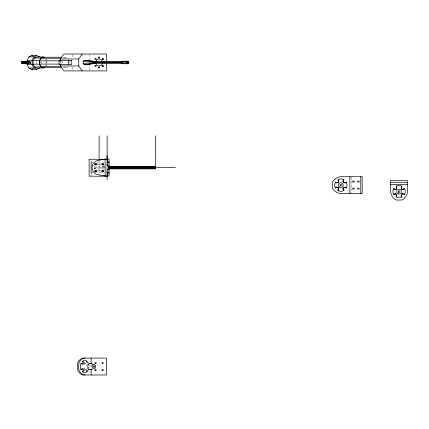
<?xml version="1.0" encoding="UTF-8"?>
<svg xmlns="http://www.w3.org/2000/svg" width="429" height="429" viewBox="0 0 429 429"><rect width="100%" height="100%" fill="white"/><g stroke="black" fill="none" stroke-linecap="round" stroke-linejoin="round"><path stroke-width="0.32" stroke-dasharray="2.15 1.61" d="M94.101 168.313L94.101 168.045M89.098 366.532L88.594 368.961L89.103 368.849M86.315 369.642L86.921 368.865L88.873 368.811M28.475 62.184L29.086 61.556L29.698 62.184L27.783 62.184M28.362 63.878L27.917 63.004L28.362 61.052M28.899 63.878L28.453 63.004L28.899 61.052M45.308 66.693L46.107 65.128M29.681 61.851L28.287 61.851L28.287 63.079L29.681 63.079L29.681 61.851L30.191 60.859M30.448 64.071L30.963 63.079L30.963 61.851M46.005 65.841L46.573 64.731M29.81 63.878L30.261 63.004L29.81 61.052M30.346 63.878L30.797 63.004L30.346 61.052M27.81 63.374L29.086 63.374L29.698 62.747L27.783 62.747M91.533 173.552L92.777 172.522M91.763 172.42L92.155 172.131M64.693 57.99L66.323 57.239L67.954 57.99M63.009 67.691L66.323 67.691L67.954 66.94M88.975 364.103L86.921 364.087L86.326 363.336M87.339 364.135L87.757 364.028M94.289 165.235L93.227 165.337M96.949 171.08L100.783 170.495M63.009 57.239L66.323 57.239M27.81 61.556L29.086 61.556M28.185 61.728L29.462 61.728M27.917 61.926L28.453 61.926M30.261 61.926L30.797 61.926M27.917 63.004L28.453 63.004M30.261 63.004L30.797 63.004M28.185 63.202L29.462 63.202M104.043 166.924L94.101 166.924L94.101 168.543L104.043 168.543M95.635 167.637L104.386 167.637M86.846 365.723A0.81 0.574 -90 0 1 87.344 366.94A0.81 0.574 -90 0 1 86.352 366.94A0.81 0.574 -90 0 1 86.846 365.723L90.358 365.723M86.846 367.347L90.358 367.347M100.772 164.967L96.933 164.377M87.355 368.817L87.773 368.924M64.693 66.94L66.323 67.691M29.086 63.374L28.475 62.747M91.634 162.001L92.664 162.854M46.005 59.089L46.573 60.199M35.8 59.186L36.39 60.333M45.576 58.762L46.107 59.803M88.647 364.237L88.905 365.192L88.621 363.931M351.281 177.365L351.281 192.964M104.043 165.347L104.043 170.12M99.11 161.685L99.11 171.117M91.12 160.494L91.12 161.701M91.12 173.691L91.12 175.579M91.12 364.586L91.12 368.484M89.87 54.58L89.87 60.21M89.87 64.157L89.87 70.142M72.297 54.665L72.297 57.915M72.297 67.015L72.297 70.265M69.836 60.848L69.836 64.082M62.811 60.848L62.811 64.082M61.052 61.138L61.052 63.792M60.35 60.875L60.35 64.055M46.858 60.752L46.858 63.036M46.643 61.497L46.643 63.433M41.393 61.551L41.393 63.379M40.482 61.894L40.482 63.036M36.39 61.551L36.39 64.597M88.728 364.049A6.162 4.36 -90 0 1 88.717 369.042M103.636 165.573A4.971 4.971 0 0 1 103.77 169.375M101.174 172.158A4.971 4.971 0 0 1 97.045 172.158M94.455 169.375A4.971 4.971 0 0 1 94.589 165.573M97.045 163.117A4.971 4.971 0 0 1 100.847 162.977M354.445 187.972A0.606 0.429 -90 0 1 354.874 188.578A0.606 0.429 -90 0 1 354.445 189.184M359.298 187.999A0.606 0.429 -90 0 1 359.829 188.411M359.829 188.744A0.606 0.429 -90 0 1 359.298 189.162M359.298 180.968A0.606 0.429 -90 0 1 359.829 181.381M359.829 181.719A0.606 0.429 -90 0 1 359.298 182.132M354.445 180.947A0.606 0.429 -90 0 1 354.874 181.553A0.606 0.429 -90 0 1 354.445 182.159M102.038 165.755A3.48 3.48 0 0 1 102.038 169.514M100.777 170.688A3.48 3.48 0 0 1 97.029 170.42M96.187 169.514A3.48 3.48 0 0 1 96.187 165.755M97.029 164.849A3.48 3.48 0 0 1 100.777 164.58"/><path stroke-width="0.64" d="M107.105 179.537L107.105 175.536M107.105 159.534L107.105 155.534M107.105 172.029L107.105 171.123M107.105 165.127L107.105 164.071M343.039 188.583L343.061 188.878A4.381 1.957 19.1 0 0 343.645 190.449M343.05 188.444L344.047 190.433A6.162 6.162 0 0 1 337.655 190.433L338.663 188.583M401.383 187.897L401.447 188.578A1.126 0.429 36 0 0 401.608 189.125M338.615 181.934L338.535 180.963L337.736 179.848A6.162 6.162 0 0 1 343.967 179.848L343.039 181.574A5.271 2.628 1 0 0 343.028 181.751A3.856 1.818 17.9 0 0 342.969 181.885M396.691 195.409L396.702 194.997L396.428 196.321A3.727 3.727 0 0 1 396.096 196.916A6.162 6.162 0 0 0 402.059 197.013L402.016 196.949A3.727 3.727 0 0 1 401.651 196.321L401.383 194.954L401.887 193.988M401.405 194.814L401.383 195.313M396.686 188.347L396.696 187.848M343.066 181.301L343.683 182.625L345.57 182.491A3.727 3.727 0 0 0 346.16 182.159M343.05 188.46L343.114 188.181A1.04 1.04 0 0 1 343.431 187.741L343.967 187.489M98.509 57.261L98.826 58.076A0.643 0.643 0 0 0 99.501 58.012L99.662 57.835A0.643 0.643 0 0 0 99.662 57.154L98.826 56.918L98.509 57.727M98.509 67.203L98.826 68.013L99.662 67.777A0.643 0.643 0 0 0 99.662 67.096L99.501 66.919A0.643 0.643 0 0 0 98.831 66.854L98.509 67.669M401.437 194.659L401.421 194.718A5.164 2.311 -24.1 0 0 401.442 194.798M396.589 188.706C396.273 189.521 397.115 187.194 396.428 186.883A3.727 3.727 0 0 0 396.096 186.293M86.427 362.167L86.889 361.175A6.162 4.36 -90 0 0 82.534 361.218L83.151 363.342L82.127 364.135M27.172 63.374L22.061 63.374L21.45 62.747L22.061 61.556L27.172 61.556M39.624 68.045L36.755 69.364L31.751 69.364L28.882 68.045L27.113 64.597L27.113 60.333L28.882 56.885L31.751 55.566L36.755 55.566L39.624 56.885M36.755 69.364L33.886 68.045L32.116 64.597L32.116 60.333L33.886 56.885L36.755 55.566M61.685 67.691L43.131 67.691L40.959 66.693L39.618 64.082L39.618 60.848L40.959 58.237L43.131 57.239L61.685 57.239M44.284 67.476L43.131 68.007L36.755 68.007L34.454 66.945L33.028 64.178L33.028 60.752L34.454 57.985L36.755 56.928L43.131 56.928L44.284 57.454M43.131 68.007L40.83 66.945L39.409 64.178L39.409 60.752L40.83 57.985L43.131 56.928M22.673 62.747L22.061 63.374M128.727 62.564L128.11 63.009L128.11 61.921L128.727 62.366L128.432 63.009M88.76 369.519L87.409 370.656L86.996 371.804A6.162 4.36 -90 0 1 82.588 371.895L83.172 370.265L82.942 369.144L82.127 368.817L80.915 369.492A6.162 4.36 -90 0 1 80.947 363.497L82.995 364.098L84.91 364.039M93.404 63.261L93.731 62.795M128.727 62.366L127.885 62.237M60.35 60.875L60.35 58.966L63.846 54.016L106.526 54.016L106.526 61.814M82.261 70.914L78.764 65.964L78.764 58.966L82.261 54.016M94.015 62.961L93.522 63.658L85.376 64.65L84.095 64.65L83.188 63.369L83.188 61.562L84.095 60.28L93.522 61.272L94.015 61.969M93.522 63.658L92.82 63.658L92.326 62.961L92.326 61.969L92.82 61.272L93.522 61.272M121.638 61.932L122.174 61.175L128.271 61.175L128.807 61.932L128.807 62.999L128.271 63.76L122.174 63.76L121.638 62.999L121.638 61.932L126.979 61.932L127.515 61.175M92.605 62.135L92.937 61.669L122.319 61.669L121.992 62.135L122.319 63.261L92.937 63.261L92.605 62.795L92.605 62.135L121.992 62.135M103.175 59.293C101.759 60.602 101.759 57.304 103.175 58.612A0.643 0.643 0 0 1 103.175 59.293L102.804 59.572M103.175 66.318C101.759 67.632 101.759 64.329 103.175 65.637A0.643 0.643 0 0 1 103.175 66.318L102.804 66.602M85.543 369.519L82.475 371.804M128.11 63.009L128.657 62.237M127.89 63.267L128.764 62.865L128.271 63.267L127.402 62.865L127.402 62.066L127.89 61.663L128.764 62.066L127.89 61.663M127.402 62.066L128.271 61.663M94.552 62.875L93.737 62.875M104.488 62.875L103.673 62.875M80.915 369.492L82.379 368.961L84.658 368.849M337.988 182.636L338.572 182.062A1.04 1.04 0 0 1 338.266 182.47L338.052 182.609A1.308 0.429 -45.7 0 1 337.939 182.668L336.132 182.491A3.727 3.727 0 0 1 335.537 182.159M31.751 69.364L32.706 68.924M395.844 189.377L396.396 189.033A1.04 1.04 0 0 1 395.972 189.339L395.704 189.404A5.271 2.628 -89 0 1 395.533 189.393M88.712 369.943L90.578 369.46M127.885 62.693L128.486 62.704M93.924 61.932L94.364 61.932M103.861 61.932L104.301 61.932M97.935 160.494L105.116 159.089L109.095 159.089L109.095 175.987L105.116 175.987L97.935 174.576A7.121 7.121 0 0 1 97.941 160.526M404.391 194.246A4.381 2.204 70.4 0 0 402.804 193.79L402.552 193.79A5.572 2.654 -84.2 0 0 402.407 193.763L402.118 193.865A1.04 1.04 0 0 0 401.673 194.187M90.036 369.578L92.192 369.203M401.431 188.519L401.673 189.023A1.04 1.04 0 0 0 402.118 189.339L402.815 189.393M395.27 193.817L396.525 194.364A1.308 0.429 44.3 0 1 396.605 194.514M402.381 193.801L404.37 194.798A6.162 6.162 0 0 0 404.37 188.406L402.541 189.414M337.639 182.743L337.017 182.749M344.058 187.468L344.557 187.446M84.095 64.65L92.82 63.658M344.171 187.452L345.57 187.714A3.727 3.727 0 0 1 346.16 188.052L346.257 188.122A6.162 6.162 0 0 0 346.208 182.121M344.685 182.749L344.058 182.743M337.14 187.446L337.526 187.452M83.188 63.369L92.326 62.961M395.559 193.79L393.784 194.718A6.162 6.162 0 0 1 393.784 188.487L395.527 189.414M28.882 56.885L33.886 56.885M34.454 57.985L40.83 57.985M40.959 58.237L60.838 58.237M60.35 58.966L78.764 58.966M27.113 60.333L32.116 60.333M33.028 60.752L39.409 60.752M39.618 60.848L59.497 60.848M21.681 61.728L27.547 61.728M21.45 62.184L27.199 62.184M21.45 62.747L27.199 62.747M92.605 62.795L121.992 62.795M127.402 62.865L128.271 63.267M121.638 62.999L126.979 62.999L127.515 63.76M21.681 63.202L27.547 63.202M39.618 64.082L59.497 64.082M33.028 64.178L39.409 64.178M27.113 64.597L32.116 64.597M60.35 64.055L60.35 65.964L78.764 65.964M40.959 66.693L60.838 66.693M34.454 66.945L40.83 66.945M28.882 68.045L33.886 68.045M106.526 159.288L89.13 159.288L89.13 176.185L106.526 176.185M107.105 162.001L109.095 162.001M107.105 162.875L109.095 162.875M107.105 165.685L109.095 165.685M108.521 166.613L155.727 166.613M108.682 166.988L155.727 166.988M108.521 167.272L155.727 167.272M108.682 167.428L155.727 167.428M108.424 167.535L126.882 167.535M155.684 167.535L175.461 167.535M108.682 168.484L155.727 168.484M108.521 168.86L155.727 168.86L155.684 135.805M107.105 169.391L109.095 169.391M109.095 172.201L107.105 172.201L107.105 173.069L109.095 173.069M390.653 182.577L407.55 182.577M390.653 184.567L407.55 184.567M83.188 61.562L92.326 61.969M84.095 60.28L92.82 61.272M337.559 187.457L338.465 187.95M90.026 363.481L92.187 363.862M88.69 363.111L90.562 363.599M395.844 193.828L395.972 193.87A1.04 1.04 0 0 1 396.407 194.187L396.664 194.745M31.751 55.566L32.899 56.092M22.061 61.556L22.673 62.184M102.804 58.328L103.175 58.612M102.804 65.358L103.175 65.637M343.709 182.636L343.431 182.47A1.04 1.04 0 0 1 343.114 182.035L343.077 181.907M81.703 364.023L80.947 363.492M82.534 361.218L85.371 363.433M88.154 363.1L87.307 362.291L86.942 361.218M128.486 62.226L128.11 61.921M60.35 65.964L63.846 70.914L106.526 70.914L106.526 63.117M93.404 61.669L93.731 62.135M86.996 371.804L86.304 370.265M128.625 62.226L128.432 61.921M396.637 194.632L396.691 194.884M338.208 190.455A4.381 2.204 -19.6 0 0 338.663 188.867L338.588 188.181A1.04 1.04 0 0 0 338.266 187.741M338.631 181.301L338.663 181.574M401.405 188.395L401.651 186.883A3.727 3.727 0 0 1 401.989 186.293L402.059 186.197A6.162 6.162 0 0 0 396.058 186.245M360.773 176.716L360.773 193.613M349.876 176.716L349.876 193.613M128.384 62.066L128.384 62.865M127.783 62.066L127.783 62.865M126.979 61.932L126.979 62.999M107.304 160.049L107.304 161.111M107.304 173.965L107.304 175.027M107.105 135.805L107.105 175.987M105.116 159.089L105.116 175.987M99.11 135.907L99.11 159.706M91.12 162.2L91.12 173.268M91.12 358.086L91.12 363.937M91.12 369.133L91.12 374.984M68.361 60.478L68.361 64.452M85.173 358.086A9.942 7.03 -90 0 0 80.202 360.998L79.585 361.872A3.974 2.81 -90 0 0 78.764 364.682L78.764 368.388A3.974 2.81 -90 0 0 79.585 371.198L80.202 372.066A9.942 7.03 -90 0 0 85.173 374.984M335.489 182.121A6.162 6.162 0 0 0 335.44 188.122L335.537 188.052A3.727 3.727 0 0 1 336.132 187.714L337.639 187.468A5.164 2.311 65.9 0 1 337.746 187.532M343.012 181.349A4.408 2.193 -21.5 0 1 343.575 179.831M343.881 182.625A2.547 0.928 49.1 0 1 343.699 182.55M346.053 182.69A4.917 2.295 -59.9 0 1 344.573 182.904M337.087 182.834A4.917 2.338 56 0 1 335.607 182.497M337.907 182.754A2.547 1.019 -53.2 0 1 337.725 182.792M338.465 181.95A3.856 1.7 -25.5 0 0 338.519 181.805A5.271 2.569 -11.4 0 0 338.567 181.601M338.116 179.831A4.408 2.048 19.4 0 1 338.706 181.354M338.674 188.583A5.572 2.654 5.8 0 0 338.69 188.47A4.113 1.85 19.1 0 0 338.744 188.336M338.663 188.025A1.727 0.686 30.8 0 1 338.69 188.342M337.923 187.677A1.341 0.349 43.8 0 1 338.336 187.929M335.698 187.36A5.223 2.386 -61.5 0 1 337.205 187.328M344.519 187.376A5.223 2.429 56.1 0 1 346.069 187.666M343.978 187.452A5.164 2.349 -67.6 0 1 344.063 187.435M343.329 187.671A1.126 0.429 -54 0 1 343.881 187.532M343.334 188.165A1.813 0.531 -42.4 0 1 343.522 187.87M343.205 188.395A4.113 1.721 -26.8 0 1 343.259 188.256M343.114 188.572A5.572 2.601 -12.4 0 1 343.146 188.454M395.286 189.441A4.408 2.193 68.5 0 1 393.768 188.878M395.822 189.484A3.856 1.818 -72.1 0 1 395.683 189.484M396.562 188.572A2.547 0.928 -40.9 0 1 396.487 188.755M396.627 186.401A4.917 2.295 30.1 0 1 396.841 187.881M396.771 195.367A4.917 2.338 -34 0 1 396.434 196.847M396.691 194.546A2.547 1.019 36.8 0 1 396.728 194.728M395.742 193.935A3.856 1.7 64.5 0 1 395.887 193.988M395.538 193.887A5.271 2.569 78.6 0 1 395.694 193.935M393.768 194.337A4.408 2.048 -70.6 0 1 395.291 193.747M402.273 193.71A4.113 1.85 -70.9 0 1 402.407 193.715M401.962 193.79A1.727 0.686 -59.2 0 1 402.279 193.763M401.614 194.53A1.341 0.349 -46.2 0 1 401.866 194.117M401.297 196.755A5.223 2.386 28.5 0 1 401.265 195.249M401.313 187.934A5.223 2.429 -33.9 0 1 401.603 186.384M401.388 188.476A5.164 2.349 22.4 0 1 401.372 188.39M402.102 189.119A1.813 0.531 47.6 0 1 401.807 188.932M402.332 189.248A4.113 1.721 63.2 0 1 402.193 189.194M402.509 189.339A5.572 2.601 77.6 0 1 402.391 189.307M404.386 188.808A4.381 1.957 -70.9 0 1 402.804 189.414M94.997 58.719L94.997 59.186A0.643 0.643 0 0 0 95.538 59.593L96.144 59.293A0.643 0.643 0 0 0 96.144 58.612L95.538 58.306A0.643 0.643 0 0 0 94.991 58.719M94.997 65.744L94.997 66.211A0.643 0.643 0 0 0 95.538 66.624L96.144 66.318A0.643 0.643 0 0 0 96.144 65.637L95.538 65.337A0.643 0.643 0 0 0 94.997 65.75M95.924 61.068L95.737 61.61A3.486 3.486 0 0 0 95.726 63.32C96.187 65.229 98.391 66.436 100.241 65.755A3.411 3.411 0 0 0 101.673 64.822A3.534 3.534 0 0 0 102.488 63.32A3.486 3.486 0 0 0 102.488 61.61A3.534 3.534 0 0 0 101.673 60.108A3.486 3.486 0 0 0 100.22 59.164C98.568 58.596 96.605 59.454 95.924 61.068M78.797 360.998L78.18 361.872A3.974 2.81 -90 0 0 77.359 364.682L77.359 368.388A3.974 2.81 -90 0 0 78.18 371.198L78.797 372.066A9.942 7.03 -90 0 0 83.768 374.984L106.526 374.984L106.526 358.086L83.768 358.086A9.942 7.03 -90 0 0 78.797 360.998M334.432 179.628L333.564 180.502A3.974 3.974 0 0 0 332.4 183.312L332.4 187.017A3.974 3.974 0 0 0 333.564 189.827L334.432 190.696A9.942 9.942 0 0 0 341.468 193.613L362.178 193.613L362.178 176.716L341.468 176.716A9.942 9.942 0 0 0 334.432 179.628M404.633 198.021L403.764 198.89A3.974 3.974 0 0 1 400.954 200.053L397.249 200.053A3.974 3.974 0 0 1 394.439 198.89L393.565 198.021A9.942 9.942 0 0 1 390.653 190.985L390.653 180.593L407.55 180.593L407.55 190.985A9.942 9.942 0 0 1 404.633 198.021M71.734 60.478L59.084 60.478L59.084 64.452L71.734 64.452L71.734 60.478M95.125 370.329A0.606 0.606 0 0 0 96.16 370.173A0.606 0.606 0 0 0 95.511 369.348A0.606 0.606 0 0 0 95.125 370.329M102.15 370.329A0.606 0.606 0 0 0 103.191 370.173A0.606 0.606 0 0 0 102.536 369.348A0.606 0.606 0 0 0 102.15 370.329M102.322 363.449A0.606 0.606 0 0 0 103.233 362.923A0.606 0.606 0 0 0 102.322 362.398A0.606 0.606 0 0 0 102.322 363.449M95.297 363.449A0.606 0.606 0 0 0 96.203 362.923A0.606 0.606 0 0 0 95.297 362.398A0.606 0.606 0 0 0 95.297 363.449M92.675 364.859A2.386 1.689 90 0 0 93.447 368.843A2.386 1.689 90 0 0 95.501 365.905A2.386 1.689 90 0 0 92.675 364.859M94.369 366.94A0.81 0.574 -90 0 0 93.876 365.723A0.81 0.574 -90 0 0 93.377 366.94A0.81 0.574 -90 0 0 94.369 366.94M339.655 187.232A2.386 2.386 0 0 0 343.238 185.162A2.386 2.386 0 0 0 339.655 183.097A2.386 2.386 0 0 0 339.655 187.232M340.444 185.864A0.81 0.81 0 0 0 341.661 185.162A0.81 0.81 0 0 0 340.444 184.465A0.81 0.81 0 0 0 340.444 185.864M353.416 188.883A0.606 0.429 -90 0 0 353.04 187.972A0.606 0.429 -90 0 0 352.67 188.883A0.606 0.429 -90 0 0 353.416 188.883M358.36 188.926A0.606 0.429 -90 0 0 358.049 187.977A0.606 0.429 -90 0 0 357.625 188.835A0.606 0.429 -90 0 0 358.36 188.926M358.381 181.853A0.606 0.429 -90 0 0 358.011 180.947A0.606 0.429 -90 0 0 357.641 181.853A0.606 0.429 -90 0 0 358.381 181.853M353.394 181.901A0.606 0.429 -90 0 0 353.078 180.947A0.606 0.429 -90 0 0 352.654 181.805A0.606 0.429 -90 0 0 353.394 181.901M397.908 193.667A2.386 2.386 0 0 0 401.485 191.602A2.386 2.386 0 0 0 397.908 189.538A2.386 2.386 0 0 0 397.908 193.667M398.697 192.305A0.81 0.81 0 0 0 399.914 191.602A0.81 0.81 0 0 0 398.697 190.9A0.81 0.81 0 0 0 398.697 192.305M102.306 164.634A0.606 0.606 0 0 0 103.233 164.146A0.606 0.606 0 0 0 102.343 163.583A0.606 0.606 0 0 0 102.306 164.634M102.199 164.806A0.804 0.804 0 0 0 103.432 164.151A0.804 0.804 0 0 0 102.252 163.411A0.804 0.804 0 0 0 102.199 164.806M102.306 171.664A0.606 0.606 0 0 0 103.233 171.171A0.606 0.606 0 0 0 102.343 170.613A0.606 0.606 0 0 0 102.306 171.664M102.199 171.831A0.804 0.804 0 0 0 103.432 171.182A0.804 0.804 0 0 0 102.252 170.436A0.804 0.804 0 0 0 102.199 171.831M95.276 171.664A0.606 0.606 0 0 0 96.203 171.171A0.606 0.606 0 0 0 95.313 170.613A0.606 0.606 0 0 0 95.276 171.664M95.168 171.831A0.804 0.804 0 0 0 96.402 171.182A0.804 0.804 0 0 0 95.222 170.436A0.804 0.804 0 0 0 95.168 171.831M95.276 164.634A0.606 0.606 0 0 0 96.203 164.146A0.606 0.606 0 0 0 95.313 163.583A0.606 0.606 0 0 0 95.276 164.634M95.168 164.806A0.804 0.804 0 0 0 96.402 164.151A0.804 0.804 0 0 0 95.222 163.411A0.804 0.804 0 0 0 95.168 164.806"/></g></svg>
